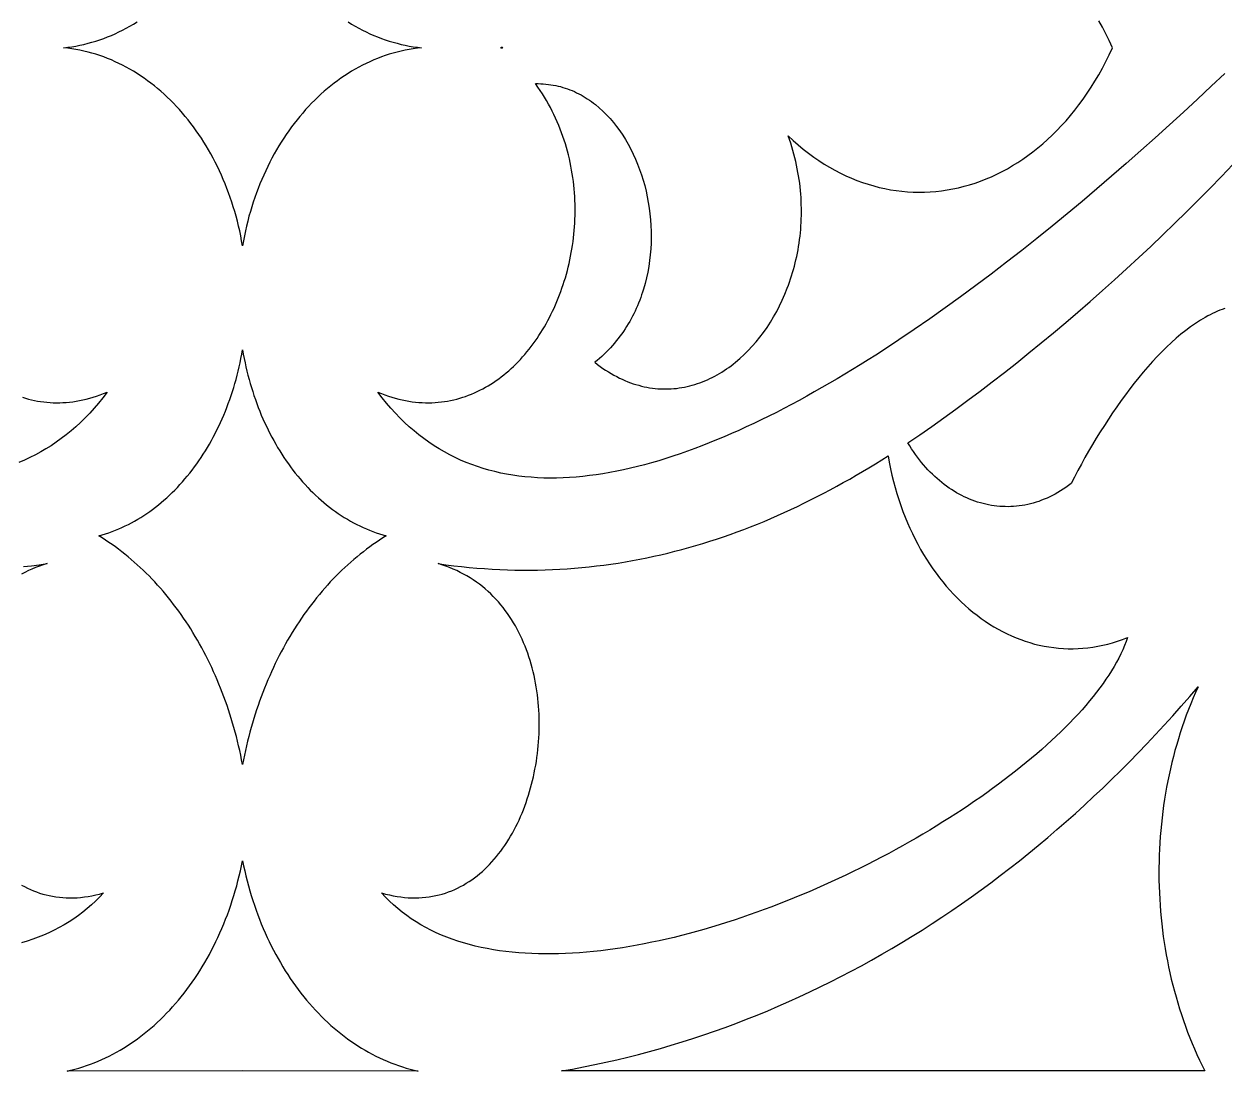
# Model space of a CAD drawing. Extents: x -4950 to -2150, y -1354 to 1346.
# Drawn here: x -3060.5 to -2885.2, y 871.6 to 1024.6 of the extents above; entities that cross this region are included whole.
import ezdxf

# ---------------------------------------------------------------- set-up
doc = ezdxf.new("R2010")
doc.units = 0
doc.layers.add('LAYER_1', color=18, linetype='CONTINUOUS')

msp = doc.modelspace()

# ---------------------------------------------------------------- linework, layer by layer
at = {"layer": 'LAYER_1'}
for points in [[(-3013.17, 1024.9), (-3012.65, 1024.58), (-3012.13, 1024.27), (-3011.6, 1023.97), (-3011.06, 1023.69), (-3010.52, 1023.42), (-3009.97, 1023.16), (-3009.41, 1022.92), (-3008.86, 1022.69), (-3008.29, 1022.48), (-3007.73, 1022.27), (-3007.15, 1022.09), (-3006.58, 1021.91), (-3006, 1021.76), (-3005.41, 1021.61), (-3004.82, 1021.49), (-3004.23, 1021.37), (-3003.63, 1021.27), (-3003.03, 1021.19), (-3002.43, 1021.12), (-3003.03, 1021.06), (-3003.63, 1020.97), (-3004.23, 1020.87), (-3004.82, 1020.76), (-3005.41, 1020.63), (-3006, 1020.49), (-3006.58, 1020.33), (-3007.15, 1020.16), (-3007.73, 1019.97), (-3008.29, 1019.77), (-3008.86, 1019.56), (-3009.41, 1019.33), (-3009.97, 1019.08), (-3010.52, 1018.83), (-3011.06, 1018.56), (-3011.6, 1018.27), (-3012.13, 1017.98), (-3012.65, 1017.67), (-3013.17, 1017.35), (-3013.69, 1017.01), (-3014.2, 1016.66), (-3014.7, 1016.3), (-3015.2, 1015.93), (-3015.69, 1015.55), (-3016.17, 1015.15), (-3016.65, 1014.75), (-3017.12, 1014.33), (-3017.58, 1013.9), (-3018.04, 1013.46), (-3018.49, 1013), (-3018.93, 1012.54), (-3019.36, 1012.07), (-3019.79, 1011.58), (-3020.21, 1011.09), (-3020.62, 1010.58), (-3021.03, 1010.06), (-3021.42, 1009.54), (-3021.81, 1009), (-3022.19, 1008.46), (-3022.56, 1007.9), (-3022.92, 1007.34), (-3023.27, 1006.77), (-3023.62, 1006.19), (-3023.95, 1005.6), (-3024.28, 1005), (-3024.6, 1004.39), (-3024.91, 1003.77), (-3025.2, 1003.15), (-3025.49, 1002.52), (-3025.77, 1001.88), (-3026.04, 1001.23), (-3026.3, 1000.57), (-3026.55, 999.91), (-3026.79, 999.24), (-3027.02, 998.56), (-3027.23, 997.88), (-3027.44, 997.19), (-3027.64, 996.49), (-3027.82, 995.79), (-3028, 995.07), (-3028.16, 994.36), (-3028.31, 993.64), (-3028.45, 992.91), (-3028.58, 992.17), (-3028.71, 992.91), (-3028.85, 993.64), (-3029, 994.36), (-3029.16, 995.07), (-3029.34, 995.79), (-3029.52, 996.49), (-3029.72, 997.19), (-3029.93, 997.88), (-3030.15, 998.56), (-3030.37, 999.24), (-3030.61, 999.91), (-3030.86, 1000.57), (-3031.12, 1001.23), (-3031.39, 1001.88), (-3031.67, 1002.52), (-3031.96, 1003.15), (-3032.26, 1003.77), (-3032.56, 1004.39), (-3032.88, 1005), (-3033.21, 1005.6), (-3033.54, 1006.19), (-3033.89, 1006.77), (-3034.24, 1007.34), (-3034.6, 1007.9), (-3034.97, 1008.46), (-3035.35, 1009), (-3035.74, 1009.54), (-3036.14, 1010.06), (-3036.54, 1010.58), (-3036.95, 1011.09), (-3037.37, 1011.58), (-3037.8, 1012.07), (-3038.23, 1012.54), (-3038.67, 1013), (-3039.12, 1013.46), (-3039.58, 1013.9), (-3040.04, 1014.33), (-3040.51, 1014.75), (-3040.99, 1015.15), (-3041.47, 1015.55), (-3041.96, 1015.93), (-3042.46, 1016.3), (-3042.96, 1016.66), (-3043.47, 1017.01), (-3043.99, 1017.35), (-3044.51, 1017.67), (-3045.03, 1017.98), (-3045.57, 1018.27), (-3046.1, 1018.56), (-3046.65, 1018.83), (-3047.19, 1019.08), (-3047.75, 1019.33), (-3048.31, 1019.56), (-3048.87, 1019.77), (-3049.44, 1019.97), (-3050.01, 1020.16), (-3050.58, 1020.33), (-3051.16, 1020.49), (-3051.75, 1020.63), (-3052.34, 1020.76), (-3052.93, 1020.87), (-3053.53, 1020.97), (-3054.13, 1021.06), (-3054.73, 1021.12), (-3054.13, 1021.19), (-3053.53, 1021.27), (-3052.93, 1021.37), (-3052.34, 1021.49), (-3051.75, 1021.61), (-3051.16, 1021.76), (-3050.58, 1021.91), (-3050.01, 1022.09), (-3049.44, 1022.27), (-3048.87, 1022.48), (-3048.31, 1022.69), (-3047.75, 1022.92), (-3047.19, 1023.16), (-3046.65, 1023.42), (-3046.1, 1023.69), (-3045.57, 1023.97), (-3045.03, 1024.27), (-3044.51, 1024.58), (-3043.99, 1024.9)], [(-2885.06, 1017.37), (-2887.05, 1015.49), (-2889.06, 1013.61), (-2891.1, 1011.72), (-2893.15, 1009.84), (-2895.23, 1007.96), (-2897.34, 1006.08), (-2899.45, 1004.21), (-2901.59, 1002.35), (-2903.75, 1000.51), (-2905.91, 998.67), (-2908.1, 996.86), (-2910.29, 995.05), (-2912.5, 993.27), (-2914.72, 991.51), (-2916.94, 989.78), (-2919.18, 988.06), (-2921.42, 986.38), (-2923.67, 984.72), (-2925.92, 983.1), (-2928.17, 981.51), (-2930.42, 979.95), (-2932.68, 978.43), (-2934.93, 976.95), (-2936.06, 976.23), (-2937.18, 975.51), (-2938.31, 974.81), (-2939.43, 974.12), (-2940.55, 973.44), (-2941.67, 972.77), (-2942.79, 972.11), (-2943.91, 971.46), (-2945.03, 970.83), (-2946.14, 970.21), (-2947.25, 969.6), (-2948.36, 969.01), (-2949.47, 968.42), (-2950.58, 967.85), (-2951.68, 967.3), (-2952.78, 966.76), (-2953.87, 966.23), (-2954.97, 965.72), (-2956.05, 965.22), (-2957.14, 964.74), (-2958.22, 964.27), (-2959.3, 963.82), (-2960.38, 963.38), (-2961.45, 962.96), (-2962.51, 962.56), (-2963.57, 962.17), (-2964.63, 961.8), (-2965.68, 961.44), (-2966.73, 961.11), (-2967.77, 960.79), (-2968.81, 960.49), (-2969.84, 960.2), (-2970.87, 959.94), (-2971.89, 959.69), (-2972.9, 959.46), (-2973.91, 959.25), (-2974.91, 959.06), (-2975.91, 958.89), (-2976.9, 958.74), (-2977.88, 958.61), (-2978.86, 958.49), (-2979.83, 958.4), (-2980.79, 958.33), (-2981.75, 958.28), (-2982.69, 958.26), (-2983.63, 958.25), (-2984.57, 958.26), (-2985.49, 958.3), (-2986.41, 958.36), (-2987.31, 958.44), (-2988.21, 958.54), (-2989.1, 958.67), (-2989.99, 958.82), (-2990.86, 958.99), (-2991.73, 959.19), (-2992.58, 959.41), (-2993.43, 959.65), (-2994.27, 959.92), (-2995.09, 960.22), (-2995.91, 960.53), (-2996.72, 960.88), (-2997.52, 961.25), (-2998.3, 961.64), (-2999.08, 962.06), (-2999.85, 962.51), (-3000.6, 962.98), (-3001.35, 963.48), (-3002.08, 964.01), (-3002.81, 964.56), (-3003.52, 965.14), (-3004.22, 965.75), (-3004.91, 966.38), (-3005.58, 967.05), (-3006.25, 967.74), (-3006.9, 968.46), (-3007.54, 969.21), (-3008.17, 969.99), (-3008.79, 970.8), (-3008.27, 970.59), (-3007.77, 970.4), (-3007.26, 970.22), (-3006.76, 970.06), (-3006.26, 969.92), (-3005.76, 969.79), (-3005.26, 969.67), (-3004.77, 969.57), (-3004.28, 969.48), (-3003.79, 969.41), (-3003.3, 969.35), (-3002.82, 969.31), (-3002.34, 969.28), (-3001.86, 969.26), (-3001.39, 969.25), (-3000.92, 969.26), (-3000.45, 969.29), (-2999.99, 969.32), (-2999.53, 969.37), (-2999.07, 969.43), (-2998.62, 969.5), (-2998.17, 969.59), (-2997.72, 969.68), (-2997.28, 969.79), (-2996.84, 969.91), (-2996.41, 970.05), (-2995.98, 970.19), (-2995.55, 970.35), (-2995.13, 970.51), (-2994.71, 970.69), (-2994.3, 970.88), (-2993.89, 971.08), (-2993.48, 971.29), (-2993.08, 971.51), (-2992.69, 971.74), (-2992.29, 971.98), (-2991.91, 972.23), (-2991.53, 972.49), (-2991.15, 972.76), (-2990.78, 973.04), (-2990.41, 973.33), (-2990.05, 973.63), (-2989.69, 973.93), (-2989.34, 974.25), (-2988.99, 974.57), (-2988.65, 974.9), (-2988.32, 975.25), (-2987.98, 975.59), (-2987.66, 975.95), (-2987.34, 976.32), (-2987.03, 976.69), (-2986.72, 977.07), (-2986.42, 977.46), (-2986.12, 977.85), (-2985.83, 978.25), (-2985.55, 978.66), (-2985.27, 979.08), (-2985, 979.5), (-2984.74, 979.93), (-2984.48, 980.36), (-2984.22, 980.8), (-2983.98, 981.25), (-2983.74, 981.7), (-2983.51, 982.16), (-2983.28, 982.62), (-2983.06, 983.09), (-2982.85, 983.56), (-2982.65, 984.04), (-2982.45, 984.53), (-2982.26, 985.01), (-2982.07, 985.51), (-2981.9, 986), (-2981.73, 986.51), (-2981.56, 987.01), (-2981.41, 987.52), (-2981.26, 988.03), (-2981.12, 988.55), (-2980.99, 989.07), (-2980.87, 989.59), (-2980.75, 990.12), (-2980.64, 990.65), (-2980.54, 991.18), (-2980.45, 991.71), (-2980.36, 992.25), (-2980.29, 992.79), (-2980.22, 993.33), (-2980.16, 993.87), (-2980.11, 994.42), (-2980.07, 994.97), (-2980.03, 995.51), (-2980.01, 996.06), (-2979.99, 996.61), (-2979.98, 997.16), (-2979.98, 997.72), (-2979.99, 998.27), (-2980.01, 998.82), (-2980.04, 999.38), (-2980.07, 999.93), (-2980.12, 1000.49), (-2980.17, 1001.04), (-2980.24, 1001.59), (-2980.31, 1002.15), (-2980.4, 1002.7), (-2980.49, 1003.25), (-2980.59, 1003.8), (-2980.7, 1004.35), (-2980.82, 1004.9), (-2980.96, 1005.45), (-2981.1, 1006), (-2981.25, 1006.54), (-2981.41, 1007.08), (-2981.58, 1007.63), (-2981.76, 1008.16), (-2981.95, 1008.7), (-2982.16, 1009.23), (-2982.37, 1009.76), (-2982.59, 1010.29), (-2982.83, 1010.82), (-2983.07, 1011.34), (-2983.33, 1011.86), (-2983.59, 1012.37), (-2983.87, 1012.88), (-2984.16, 1013.39), (-2984.46, 1013.9), (-2984.76, 1014.4), (-2985.09, 1014.89), (-2985.42, 1015.38), (-2985.76, 1015.87), (-2985.38, 1015.87), (-2985, 1015.86), (-2984.63, 1015.84), (-2984.26, 1015.81), (-2983.89, 1015.77), (-2983.53, 1015.72), (-2983.17, 1015.66), (-2982.81, 1015.59), (-2982.45, 1015.52), (-2982.1, 1015.43), (-2981.76, 1015.33), (-2981.42, 1015.22), (-2981.08, 1015.1), (-2980.74, 1014.98), (-2980.41, 1014.85), (-2980.08, 1014.7), (-2979.76, 1014.55), (-2979.44, 1014.39), (-2979.12, 1014.22), (-2978.81, 1014.05), (-2978.5, 1013.86), (-2978.2, 1013.67), (-2977.9, 1013.47), (-2977.6, 1013.26), (-2977.31, 1013.04), (-2977.02, 1012.82), (-2976.46, 1012.35), (-2975.92, 1011.86), (-2975.39, 1011.33), (-2974.88, 1010.79), (-2974.39, 1010.21), (-2973.92, 1009.61), (-2973.46, 1008.99), (-2973.03, 1008.35), (-2972.61, 1007.69), (-2972.22, 1007.01), (-2971.85, 1006.31), (-2971.49, 1005.59), (-2971.16, 1004.85), (-2970.85, 1004.1), (-2970.56, 1003.34), (-2970.29, 1002.56), (-2970.04, 1001.77), (-2969.82, 1000.97), (-2969.62, 1000.16), (-2969.44, 999.34), (-2969.29, 998.51), (-2969.15, 997.68), (-2969.05, 996.83), (-2968.97, 995.99), (-2968.91, 995.14), (-2968.87, 994.29), (-2968.87, 993.43), (-2968.89, 992.58), (-2968.93, 991.72), (-2969, 990.87), (-2969.1, 990.02), (-2969.22, 989.17), (-2969.37, 988.33), (-2969.55, 987.49), (-2969.76, 986.66), (-2969.99, 985.84), (-2970.12, 985.43), (-2970.26, 985.03), (-2970.4, 984.62), (-2970.55, 984.22), (-2970.71, 983.82), (-2970.87, 983.43), (-2971.04, 983.04), (-2971.22, 982.65), (-2971.41, 982.26), (-2971.6, 981.88), (-2971.8, 981.5), (-2972.01, 981.13), (-2972.23, 980.76), (-2972.46, 980.39), (-2972.69, 980.03), (-2972.93, 979.67), (-2973.18, 979.31), (-2973.43, 978.96), (-2973.69, 978.62), (-2973.97, 978.28), (-2974.24, 977.94), (-2974.53, 977.61), (-2974.83, 977.28), (-2975.13, 976.96), (-2975.44, 976.65), (-2975.76, 976.34), (-2976.09, 976.03), (-2976.42, 975.74), (-2976.77, 975.44), (-2977.12, 975.16), (-2976.72, 974.85), (-2976.32, 974.56), (-2975.92, 974.27), (-2975.52, 974.01), (-2975.12, 973.75), (-2974.72, 973.51), (-2974.32, 973.28), (-2973.91, 973.07), (-2973.51, 972.87), (-2973.11, 972.68), (-2972.7, 972.5), (-2972.3, 972.33), (-2971.9, 972.18), (-2971.5, 972.04), (-2971.09, 971.91), (-2970.69, 971.8), (-2970.29, 971.69), (-2969.89, 971.6), (-2969.49, 971.52), (-2969.09, 971.45), (-2968.69, 971.39), (-2968.29, 971.34), (-2967.89, 971.31), (-2967.5, 971.28), (-2967.1, 971.27), (-2966.71, 971.27), (-2966.32, 971.28), (-2965.93, 971.29), (-2965.54, 971.32), (-2965.15, 971.36), (-2964.76, 971.41), (-2964.38, 971.47), (-2964, 971.54), (-2963.62, 971.63), (-2963.24, 971.72), (-2962.86, 971.82), (-2962.49, 971.93), (-2962.12, 972.05), (-2961.75, 972.17), (-2961.38, 972.31), (-2961.02, 972.46), (-2960.65, 972.62), (-2960.3, 972.78), (-2959.94, 972.96), (-2959.59, 973.14), (-2959.24, 973.33), (-2958.89, 973.53), (-2958.54, 973.74), (-2958.2, 973.96), (-2957.87, 974.19), (-2957.53, 974.42), (-2957.2, 974.66), (-2956.87, 974.91), (-2956.55, 975.17), (-2955.91, 975.71), (-2955.29, 976.28), (-2954.69, 976.87), (-2954.1, 977.5), (-2953.53, 978.15), (-2952.98, 978.83), (-2952.45, 979.54), (-2951.94, 980.27), (-2951.45, 981.02), (-2950.98, 981.8), (-2950.53, 982.59), (-2950.11, 983.41), (-2949.71, 984.25), (-2949.33, 985.11), (-2948.98, 985.99), (-2948.81, 986.44), (-2948.65, 986.89), (-2948.49, 987.34), (-2948.35, 987.8), (-2948.21, 988.26), (-2948.07, 988.73), (-2947.94, 989.2), (-2947.82, 989.67), (-2947.71, 990.15), (-2947.6, 990.63), (-2947.51, 991.11), (-2947.41, 991.6), (-2947.33, 992.09), (-2947.25, 992.58), (-2947.18, 993.08), (-2947.12, 993.58), (-2947.07, 994.08), (-2947.02, 994.58), (-2946.98, 995.09), (-2946.95, 995.6), (-2946.93, 996.11), (-2946.92, 996.62), (-2946.91, 997.14), (-2946.91, 997.66), (-2946.93, 998.18), (-2946.94, 998.7), (-2946.97, 999.22), (-2947.01, 999.74), (-2947.06, 1000.27), (-2947.11, 1000.79), (-2947.17, 1001.32), (-2947.25, 1001.85), (-2947.33, 1002.38), (-2947.42, 1002.91), (-2947.52, 1003.44), (-2947.63, 1003.97), (-2947.75, 1004.5), (-2947.87, 1005.04), (-2948.01, 1005.57), (-2948.16, 1006.1), (-2948.32, 1006.63), (-2948.48, 1007.17), (-2948.66, 1007.7), (-2948.85, 1008.23), (-2948.12, 1007.56), (-2947.38, 1006.91), (-2946.64, 1006.29), (-2945.88, 1005.71), (-2945.12, 1005.15), (-2944.35, 1004.62), (-2943.58, 1004.12), (-2942.8, 1003.65), (-2942.01, 1003.21), (-2941.21, 1002.8), (-2940.41, 1002.42), (-2939.61, 1002.06), (-2938.8, 1001.74), (-2937.99, 1001.44), (-2937.17, 1001.17), (-2936.35, 1000.93), (-2935.53, 1000.72), (-2934.71, 1000.53), (-2933.88, 1000.38), (-2933.05, 1000.25), (-2932.22, 1000.15), (-2931.4, 1000.08), (-2930.57, 1000.03), (-2929.74, 1000.01), (-2928.91, 1000.03), (-2928.08, 1000.06), (-2927.25, 1000.13), (-2926.43, 1000.22), (-2925.6, 1000.34), (-2924.78, 1000.49), (-2923.97, 1000.67), (-2923.15, 1000.87), (-2922.34, 1001.1), (-2921.54, 1001.35), (-2920.74, 1001.64), (-2919.94, 1001.95), (-2919.15, 1002.28), (-2918.37, 1002.65), (-2917.59, 1003.03), (-2916.82, 1003.45), (-2916.06, 1003.89), (-2915.3, 1004.36), (-2914.55, 1004.85), (-2913.81, 1005.37), (-2913.08, 1005.92), (-2912.36, 1006.49), (-2911.65, 1007.09), (-2910.95, 1007.71), (-2910.26, 1008.36), (-2909.58, 1009.04), (-2908.91, 1009.74), (-2908.25, 1010.46), (-2907.61, 1011.22), (-2906.98, 1011.99), (-2906.36, 1012.79), (-2905.75, 1013.62), (-2905.16, 1014.47), (-2904.58, 1015.35), (-2904.02, 1016.25), (-2903.47, 1017.17), (-2902.94, 1018.12), (-2902.43, 1019.1), (-2901.93, 1020.1), (-2901.44, 1021.12), (-2901.93, 1022.15), (-2902.43, 1023.15), (-2902.94, 1024.12), (-2903.47, 1025.07)], [(-2885.05, 983.02), (-2885.41, 982.9), (-2885.77, 982.76), (-2886.12, 982.62), (-2886.48, 982.46), (-2886.84, 982.29), (-2887.19, 982.12), (-2887.55, 981.93), (-2887.91, 981.73), (-2888.62, 981.31), (-2889.33, 980.85), (-2890.04, 980.36), (-2890.75, 979.83), (-2891.45, 979.27), (-2892.15, 978.67), (-2892.85, 978.05), (-2893.55, 977.39), (-2894.24, 976.71), (-2894.93, 976.01), (-2895.61, 975.27), (-2896.29, 974.52), (-2896.96, 973.74), (-2897.62, 972.94), (-2898.28, 972.12), (-2898.93, 971.28), (-2899.57, 970.43), (-2900.2, 969.56), (-2900.83, 968.67), (-2901.45, 967.78), (-2902.05, 966.87), (-2902.65, 965.95), (-2903.24, 965.02), (-2903.82, 964.09), (-2904.38, 963.15), (-2904.94, 962.2), (-2905.48, 961.25), (-2906.01, 960.3), (-2906.53, 959.35), (-2907.03, 958.4), (-2907.52, 957.45), (-2907.9, 957.16), (-2908.28, 956.88), (-2908.67, 956.62), (-2909.05, 956.37), (-2909.44, 956.14), (-2909.84, 955.92), (-2910.23, 955.71), (-2910.63, 955.51), (-2911.02, 955.33), (-2911.42, 955.16), (-2911.83, 955), (-2912.23, 954.85), (-2912.63, 954.72), (-2913.04, 954.6), (-2913.45, 954.49), (-2913.85, 954.4), (-2914.26, 954.31), (-2914.67, 954.24), (-2915.08, 954.19), (-2915.49, 954.14), (-2915.9, 954.11), (-2916.31, 954.08), (-2916.72, 954.07), (-2917.13, 954.08), (-2917.54, 954.09), (-2917.94, 954.12), (-2918.35, 954.15), (-2918.76, 954.2), (-2919.16, 954.26), (-2919.56, 954.34), (-2919.97, 954.42), (-2920.37, 954.52), (-2920.76, 954.63), (-2921.16, 954.75), (-2921.55, 954.88), (-2921.95, 955.02), (-2922.33, 955.17), (-2922.72, 955.34), (-2923.11, 955.51), (-2923.49, 955.7), (-2923.86, 955.9), (-2924.24, 956.11), (-2924.61, 956.33), (-2924.98, 956.56), (-2925.34, 956.8), (-2925.7, 957.06), (-2926.06, 957.32), (-2926.41, 957.59), (-2926.76, 957.88), (-2927.1, 958.18), (-2927.44, 958.48), (-2927.77, 958.8), (-2928.1, 959.13), (-2928.42, 959.47), (-2928.74, 959.81), (-2929.06, 960.17), (-2929.36, 960.54), (-2929.66, 960.92), (-2929.96, 961.31), (-2930.25, 961.71), (-2930.53, 962.12), (-2930.81, 962.54), (-2931.08, 962.97), (-2931.34, 963.41), (-2929.61, 964.59), (-2927.87, 965.8), (-2926.11, 967.04), (-2924.35, 968.32), (-2922.58, 969.62), (-2920.81, 970.95), (-2919.03, 972.3), (-2917.24, 973.69), (-2915.46, 975.1), (-2913.67, 976.53), (-2911.87, 977.99), (-2910.08, 979.47), (-2908.29, 980.98), (-2906.5, 982.51), (-2904.72, 984.06), (-2902.94, 985.63), (-2901.16, 987.22), (-2899.39, 988.83), (-2897.62, 990.46), (-2895.87, 992.1), (-2894.12, 993.77), (-2892.38, 995.45), (-2890.65, 997.14), (-2888.94, 998.85), (-2887.23, 1000.57), (-2885.54, 1002.31), (-2883.87, 1004.06)], [(-3060.75, 970.05), (-3060.32, 969.91), (-3059.88, 969.79), (-3059.44, 969.68), (-3058.99, 969.59), (-3058.54, 969.5), (-3058.09, 969.43), (-3057.63, 969.37), (-3057.17, 969.32), (-3056.71, 969.29), (-3056.24, 969.26), (-3055.77, 969.25), (-3055.3, 969.26), (-3054.82, 969.28), (-3054.34, 969.31), (-3053.86, 969.35), (-3053.37, 969.41), (-3052.89, 969.48), (-3052.4, 969.57), (-3051.9, 969.67), (-3051.41, 969.79), (-3050.91, 969.92), (-3050.41, 970.06), (-3049.9, 970.22), (-3049.4, 970.4), (-3048.89, 970.59), (-3048.38, 970.8), (-3048.99, 969.99), (-3049.62, 969.21), (-3050.26, 968.46), (-3050.91, 967.74), (-3051.58, 967.05), (-3052.26, 966.38), (-3052.94, 965.75), (-3053.64, 965.14), (-3054.36, 964.56), (-3055.08, 964.01), (-3055.81, 963.48), (-3056.56, 962.98), (-3057.31, 962.51), (-3058.08, 962.06), (-3058.86, 961.64), (-3059.65, 961.25), (-3060.44, 960.88), (-3061.25, 960.53)], [(-3060.57, 945.32), (-3059.43, 945.45), (-3058.29, 945.6), (-3057.15, 945.76), (-3057.72, 945.58), (-3058.27, 945.39), (-3058.82, 945.18), (-3059.35, 944.96), (-3059.87, 944.73), (-3060.38, 944.48), (-3060.88, 944.22)], [(-3060.87, 898.8), (-3060.45, 898.57), (-3060.02, 898.35), (-3059.58, 898.15), (-3059.14, 897.96), (-3058.69, 897.79), (-3058.23, 897.63), (-3057.77, 897.49), (-3057.3, 897.36), (-3056.82, 897.25), (-3056.34, 897.15), (-3055.85, 897.07), (-3055.35, 897.01), (-3054.85, 896.96), (-3054.34, 896.93), (-3053.82, 896.92), (-3053.3, 896.93), (-3052.77, 896.95), (-3052.24, 896.99), (-3051.7, 897.06), (-3051.15, 897.14), (-3050.59, 897.23), (-3050.03, 897.35), (-3049.47, 897.49), (-3048.9, 897.65), (-3049.46, 897.04), (-3050.05, 896.45), (-3050.65, 895.89), (-3051.27, 895.35), (-3051.91, 894.84), (-3052.57, 894.34), (-3053.25, 893.87), (-3053.94, 893.42), (-3054.65, 893), (-3055.37, 892.59), (-3056.12, 892.21), (-3056.87, 891.84), (-3057.65, 891.5), (-3058.43, 891.18), (-3059.24, 890.88), (-3060.05, 890.61), (-3060.88, 890.35)]]:
    msp.add_lwpolyline(points, dxfattribs=at)
for points in [[(-2990.86, 1021.12), (-2990.78, 1021.18), (-2990.7, 1021.21), (-2990.67, 1021.21), (-2990.63, 1021.2), (-2990.59, 1021.17), (-2990.55, 1021.12), (-2990.59, 1021.08), (-2990.63, 1021.05), (-2990.67, 1021.03), (-2990.7, 1021.04), (-2990.78, 1021.07)], [(-3028.58, 976.99), (-3028.47, 976.36), (-3028.35, 975.73), (-3028.22, 975.11), (-3028.09, 974.49), (-3027.95, 973.88), (-3027.79, 973.27), (-3027.63, 972.66), (-3027.46, 972.06), (-3027.29, 971.47), (-3027.1, 970.88), (-3026.91, 970.29), (-3026.71, 969.71), (-3026.51, 969.14), (-3026.29, 968.57), (-3026.07, 968.01), (-3025.84, 967.45), (-3025.6, 966.9), (-3025.36, 966.35), (-3025.1, 965.82), (-3024.85, 965.28), (-3024.58, 964.76), (-3024.31, 964.24), (-3024.03, 963.72), (-3023.74, 963.22), (-3023.45, 962.72), (-3023.15, 962.22), (-3022.84, 961.74), (-3022.53, 961.26), (-3022.21, 960.79), (-3021.88, 960.32), (-3021.55, 959.87), (-3021.21, 959.42), (-3020.87, 958.98), (-3020.52, 958.54), (-3020.16, 958.12), (-3019.8, 957.7), (-3019.43, 957.29), (-3019.06, 956.89), (-3018.68, 956.5), (-3018.29, 956.12), (-3017.9, 955.74), (-3017.5, 955.38), (-3017.1, 955.02), (-3016.7, 954.67), (-3016.29, 954.33), (-3015.87, 954), (-3015.45, 953.68), (-3015.02, 953.37), (-3014.59, 953.07), (-3014.15, 952.78), (-3013.71, 952.5), (-3013.26, 952.23), (-3012.81, 951.97), (-3012.36, 951.72), (-3011.9, 951.48), (-3011.43, 951.25), (-3010.97, 951.03), (-3010.49, 950.82), (-3010.02, 950.62), (-3009.54, 950.44), (-3009.05, 950.26), (-3008.57, 950.1), (-3008.07, 949.94), (-3007.58, 949.8), (-3008.07, 949.5), (-3008.56, 949.18), (-3009.04, 948.86), (-3009.52, 948.53), (-3010, 948.19), (-3010.47, 947.85), (-3010.93, 947.49), (-3011.4, 947.13), (-3011.85, 946.76), (-3012.31, 946.38), (-3012.75, 945.99), (-3013.2, 945.6), (-3013.64, 945.2), (-3014.07, 944.79), (-3014.5, 944.37), (-3014.92, 943.95), (-3015.34, 943.51), (-3015.76, 943.07), (-3016.17, 942.63), (-3016.57, 942.17), (-3016.97, 941.71), (-3017.36, 941.25), (-3017.75, 940.77), (-3018.13, 940.29), (-3018.51, 939.8), (-3018.88, 939.31), (-3019.25, 938.81), (-3019.61, 938.3), (-3019.97, 937.79), (-3020.32, 937.27), (-3020.66, 936.74), (-3021, 936.21), (-3021.34, 935.67), (-3021.66, 935.12), (-3021.99, 934.57), (-3022.3, 934.02), (-3022.61, 933.46), (-3022.92, 932.89), (-3023.22, 932.32), (-3023.51, 931.74), (-3023.79, 931.15), (-3024.07, 930.56), (-3024.35, 929.97), (-3024.61, 929.37), (-3024.88, 928.77), (-3025.13, 928.16), (-3025.38, 927.54), (-3025.62, 926.92), (-3025.86, 926.3), (-3026.09, 925.67), (-3026.31, 925.04), (-3026.52, 924.4), (-3026.73, 923.76), (-3026.94, 923.11), (-3027.13, 922.46), (-3027.32, 921.8), (-3027.5, 921.14), (-3027.68, 920.48), (-3027.85, 919.81), (-3028.01, 919.14), (-3028.16, 918.47), (-3028.31, 917.79), (-3028.45, 917.11), (-3028.58, 916.42), (-3028.71, 917.11), (-3028.85, 917.79), (-3029, 918.47), (-3029.15, 919.14), (-3029.32, 919.81), (-3029.48, 920.48), (-3029.66, 921.14), (-3029.84, 921.8), (-3030.03, 922.46), (-3030.23, 923.11), (-3030.43, 923.76), (-3030.64, 924.4), (-3030.85, 925.04), (-3031.08, 925.67), (-3031.31, 926.3), (-3031.54, 926.92), (-3031.78, 927.54), (-3032.03, 928.16), (-3032.29, 928.77), (-3032.55, 929.37), (-3032.82, 929.97), (-3033.09, 930.56), (-3033.37, 931.15), (-3033.65, 931.74), (-3033.95, 932.32), (-3034.25, 932.89), (-3034.55, 933.46), (-3034.86, 934.02), (-3035.18, 934.57), (-3035.5, 935.12), (-3035.83, 935.67), (-3036.16, 936.21), (-3036.5, 936.74), (-3036.84, 937.27), (-3037.19, 937.79), (-3037.55, 938.3), (-3037.91, 938.81), (-3038.28, 939.31), (-3038.65, 939.8), (-3039.03, 940.29), (-3039.41, 940.77), (-3039.8, 941.25), (-3040.19, 941.71), (-3040.59, 942.17), (-3041, 942.63), (-3041.41, 943.07), (-3041.82, 943.51), (-3042.24, 943.95), (-3042.66, 944.37), (-3043.09, 944.79), (-3043.53, 945.2), (-3043.96, 945.6), (-3044.41, 945.99), (-3044.86, 946.38), (-3045.31, 946.76), (-3045.77, 947.13), (-3046.23, 947.49), (-3046.69, 947.85), (-3047.16, 948.19), (-3047.64, 948.53), (-3048.12, 948.86), (-3048.6, 949.18), (-3049.09, 949.5), (-3049.58, 949.8), (-3049.09, 949.94), (-3048.6, 950.1), (-3048.11, 950.26), (-3047.62, 950.44), (-3047.14, 950.62), (-3046.67, 950.82), (-3046.2, 951.03), (-3045.73, 951.25), (-3045.26, 951.48), (-3044.8, 951.72), (-3044.35, 951.97), (-3043.9, 952.23), (-3043.45, 952.5), (-3043.01, 952.78), (-3042.57, 953.07), (-3042.14, 953.37), (-3041.72, 953.68), (-3041.29, 954), (-3040.88, 954.33), (-3040.47, 954.67), (-3040.06, 955.02), (-3039.66, 955.38), (-3039.26, 955.74), (-3038.87, 956.12), (-3038.49, 956.5), (-3038.11, 956.89), (-3037.73, 957.29), (-3037.36, 957.7), (-3037, 958.12), (-3036.65, 958.54), (-3036.29, 958.98), (-3035.95, 959.42), (-3035.61, 959.87), (-3035.28, 960.32), (-3034.95, 960.79), (-3034.63, 961.26), (-3034.32, 961.74), (-3034.01, 962.22), (-3033.71, 962.72), (-3033.42, 963.22), (-3033.13, 963.72), (-3032.86, 964.24), (-3032.58, 964.76), (-3032.32, 965.28), (-3032.06, 965.82), (-3031.81, 966.35), (-3031.56, 966.9), (-3031.32, 967.45), (-3031.09, 968.01), (-3030.87, 968.57), (-3030.66, 969.14), (-3030.45, 969.71), (-3030.25, 970.29), (-3030.06, 970.88), (-3029.87, 971.47), (-3029.7, 972.06), (-3029.53, 972.66), (-3029.37, 973.27), (-3029.22, 973.88), (-3029.07, 974.49), (-3028.94, 975.11), (-3028.81, 975.73), (-3028.69, 976.36)], [(-2934.24, 961.51), (-2934.07, 960.56), (-2933.88, 959.62), (-2933.68, 958.69), (-2933.45, 957.77), (-2933.21, 956.87), (-2932.96, 955.98), (-2932.68, 955.1), (-2932.39, 954.24), (-2932.08, 953.38), (-2931.76, 952.55), (-2931.42, 951.73), (-2931.07, 950.92), (-2930.7, 950.13), (-2930.31, 949.35), (-2929.91, 948.59), (-2929.5, 947.84), (-2929.08, 947.11), (-2928.64, 946.39), (-2928.18, 945.7), (-2927.72, 945.01), (-2927.24, 944.35), (-2926.75, 943.7), (-2926.25, 943.07), (-2925.74, 942.45), (-2925.21, 941.86), (-2924.68, 941.28), (-2924.13, 940.72), (-2923.57, 940.18), (-2923.01, 939.65), (-2922.43, 939.15), (-2921.85, 938.66), (-2921.25, 938.2), (-2920.65, 937.75), (-2920.04, 937.33), (-2919.42, 936.92), (-2918.79, 936.53), (-2918.15, 936.17), (-2917.51, 935.82), (-2916.86, 935.5), (-2916.2, 935.2), (-2915.54, 934.92), (-2914.87, 934.66), (-2914.2, 934.42), (-2913.52, 934.21), (-2912.84, 934.01), (-2912.15, 933.85), (-2911.45, 933.7), (-2910.75, 933.58), (-2910.05, 933.48), (-2909.35, 933.4), (-2908.64, 933.35), (-2907.93, 933.32), (-2907.21, 933.32), (-2906.49, 933.34), (-2905.78, 933.39), (-2905.06, 933.46), (-2904.33, 933.55), (-2903.61, 933.68), (-2902.89, 933.83), (-2902.16, 934), (-2901.44, 934.2), (-2900.72, 934.43), (-2899.99, 934.68), (-2899.27, 934.97), (-2899.48, 934.37), (-2899.71, 933.78), (-2899.96, 933.17), (-2900.24, 932.57), (-2900.55, 931.96), (-2900.87, 931.34), (-2901.22, 930.73), (-2901.59, 930.11), (-2901.99, 929.48), (-2902.41, 928.86), (-2902.84, 928.23), (-2903.3, 927.59), (-2903.78, 926.96), (-2904.29, 926.32), (-2904.81, 925.69), (-2905.35, 925.05), (-2905.91, 924.41), (-2906.49, 923.76), (-2907.09, 923.12), (-2907.71, 922.48), (-2908.35, 921.83), (-2909, 921.19), (-2909.67, 920.54), (-2910.36, 919.9), (-2911.07, 919.26), (-2911.79, 918.61), (-2912.53, 917.97), (-2913.28, 917.33), (-2914.05, 916.69), (-2914.83, 916.05), (-2915.63, 915.42), (-2916.45, 914.78), (-2917.27, 914.15), (-2918.11, 913.52), (-2918.97, 912.9), (-2919.84, 912.27), (-2920.72, 911.65), (-2921.61, 911.04), (-2922.51, 910.42), (-2923.43, 909.81), (-2924.36, 909.21), (-2925.29, 908.61), (-2926.24, 908.01), (-2927.2, 907.42), (-2928.17, 906.83), (-2929.15, 906.25), (-2930.13, 905.67), (-2931.13, 905.1), (-2932.13, 904.54), (-2933.14, 903.98), (-2934.16, 903.43), (-2935.19, 902.88), (-2936.23, 902.34), (-2937.27, 901.81), (-2938.31, 901.28), (-2939.37, 900.77), (-2940.43, 900.26), (-2941.49, 899.75), (-2942.56, 899.26), (-2943.63, 898.77), (-2944.71, 898.3), (-2945.79, 897.83), (-2946.88, 897.37), (-2947.97, 896.92), (-2949.06, 896.48), (-2950.15, 896.05), (-2951.25, 895.63), (-2952.34, 895.22), (-2953.44, 894.82), (-2954.54, 894.43), (-2955.64, 894.05), (-2956.75, 893.68), (-2957.85, 893.32), (-2958.95, 892.98), (-2960.05, 892.65), (-2961.15, 892.32), (-2962.25, 892.02), (-2963.34, 891.72), (-2964.44, 891.43), (-2965.53, 891.16), (-2966.62, 890.9), (-2967.7, 890.66), (-2968.79, 890.43), (-2969.87, 890.21), (-2970.94, 890.01), (-2972.01, 889.82), (-2973.08, 889.64), (-2974.14, 889.48), (-2975.19, 889.34), (-2976.24, 889.2), (-2977.28, 889.09), (-2978.32, 888.99), (-2979.35, 888.91), (-2980.37, 888.84), (-2981.38, 888.79), (-2982.39, 888.75), (-2983.38, 888.73), (-2984.37, 888.73), (-2985.35, 888.75), (-2986.32, 888.78), (-2987.28, 888.83), (-2988.23, 888.9), (-2989.17, 888.98), (-2990.1, 889.09), (-2991.02, 889.21), (-2991.93, 889.35), (-2992.82, 889.51), (-2993.71, 889.69), (-2994.58, 889.89), (-2995.43, 890.11), (-2996.28, 890.35), (-2997.11, 890.61), (-2997.93, 890.88), (-2998.73, 891.18), (-2999.52, 891.5), (-3000.29, 891.84), (-3001.05, 892.21), (-3001.79, 892.59), (-3002.51, 893), (-3003.22, 893.42), (-3003.92, 893.87), (-3004.59, 894.34), (-3005.25, 894.84), (-3005.89, 895.35), (-3006.51, 895.89), (-3007.11, 896.45), (-3007.7, 897.04), (-3008.27, 897.65), (-3007.69, 897.49), (-3007.13, 897.35), (-3006.57, 897.23), (-3006.01, 897.14), (-3005.47, 897.06), (-3004.93, 896.99), (-3004.39, 896.95), (-3003.86, 896.93), (-3003.34, 896.92), (-3002.82, 896.93), (-3002.31, 896.96), (-3001.81, 897.01), (-3001.31, 897.07), (-3000.82, 897.15), (-3000.34, 897.25), (-2999.86, 897.36), (-2999.39, 897.49), (-2998.93, 897.63), (-2998.47, 897.79), (-2998.02, 897.96), (-2997.58, 898.15), (-2997.15, 898.35), (-2996.72, 898.57), (-2996.29, 898.8), (-2995.88, 899.05), (-2995.47, 899.31), (-2995.07, 899.58), (-2994.68, 899.86), (-2994.29, 900.16), (-2993.91, 900.47), (-2993.54, 900.79), (-2993.18, 901.12), (-2992.82, 901.47), (-2992.48, 901.82), (-2992.13, 902.19), (-2991.8, 902.56), (-2991.47, 902.95), (-2991.16, 903.35), (-2990.85, 903.76), (-2990.54, 904.17), (-2990.25, 904.6), (-2989.96, 905.03), (-2989.68, 905.48), (-2989.41, 905.93), (-2989.15, 906.39), (-2988.89, 906.86), (-2988.65, 907.33), (-2988.41, 907.81), (-2988.18, 908.3), (-2987.96, 908.8), (-2987.74, 909.3), (-2987.54, 909.81), (-2987.34, 910.33), (-2987.15, 910.85), (-2986.97, 911.38), (-2986.8, 911.91), (-2986.64, 912.44), (-2986.48, 912.98), (-2986.34, 913.53), (-2986.2, 914.08), (-2986.07, 914.63), (-2985.96, 915.19), (-2985.85, 915.75), (-2985.74, 916.31), (-2985.65, 916.87), (-2985.57, 917.44), (-2985.5, 918.01), (-2985.43, 918.58), (-2985.37, 919.15), (-2985.33, 919.73), (-2985.29, 920.3), (-2985.26, 920.88), (-2985.24, 921.46), (-2985.23, 922.03), (-2985.23, 922.61), (-2985.24, 923.18), (-2985.26, 923.76), (-2985.29, 924.33), (-2985.33, 924.91), (-2985.38, 925.48), (-2985.44, 926.05), (-2985.5, 926.61), (-2985.58, 927.18), (-2985.67, 927.74), (-2985.77, 928.3), (-2985.87, 928.86), (-2985.99, 929.41), (-2986.12, 929.96), (-2986.26, 930.51), (-2986.4, 931.05), (-2986.56, 931.59), (-2986.73, 932.12), (-2986.91, 932.65), (-2987.1, 933.17), (-2987.3, 933.68), (-2987.51, 934.19), (-2987.73, 934.7), (-2987.96, 935.2), (-2988.2, 935.69), (-2988.45, 936.17), (-2988.71, 936.65), (-2988.99, 937.12), (-2989.27, 937.58), (-2989.57, 938.03), (-2989.87, 938.47), (-2990.19, 938.91), (-2990.52, 939.34), (-2990.85, 939.75), (-2991.2, 940.16), (-2991.57, 940.56), (-2991.94, 940.95), (-2992.32, 941.33), (-2992.71, 941.7), (-2993.12, 942.05), (-2993.54, 942.4), (-2993.97, 942.73), (-2994.41, 943.06), (-2994.86, 943.37), (-2995.32, 943.67), (-2995.79, 943.95), (-2996.28, 944.22), (-2996.78, 944.48), (-2997.29, 944.73), (-2997.81, 944.96), (-2998.34, 945.18), (-2998.89, 945.39), (-2999.44, 945.58), (-3000.01, 945.76), (-2998.87, 945.6), (-2997.73, 945.45), (-2996.6, 945.32), (-2995.46, 945.21), (-2994.34, 945.11), (-2993.22, 945.02), (-2992.1, 944.95), (-2990.98, 944.89), (-2989.87, 944.85), (-2988.77, 944.82), (-2987.66, 944.81), (-2986.57, 944.81), (-2985.47, 944.82), (-2984.38, 944.85), (-2983.29, 944.89), (-2982.21, 944.94), (-2981.13, 945.01), (-2980.06, 945.09), (-2978.99, 945.18), (-2977.92, 945.29), (-2976.86, 945.41), (-2975.8, 945.54), (-2974.74, 945.68), (-2973.69, 945.84), (-2972.64, 946.01), (-2971.59, 946.19), (-2970.55, 946.39), (-2969.51, 946.6), (-2968.48, 946.82), (-2967.44, 947.05), (-2966.42, 947.3), (-2965.39, 947.55), (-2964.37, 947.82), (-2963.35, 948.1), (-2962.34, 948.39), (-2961.33, 948.7), (-2960.32, 949.01), (-2959.32, 949.34), (-2958.31, 949.67), (-2957.32, 950.02), (-2956.32, 950.38), (-2955.33, 950.75), (-2954.34, 951.14), (-2953.35, 951.53), (-2952.37, 951.93), (-2951.39, 952.35), (-2950.41, 952.77), (-2949.44, 953.21), (-2948.47, 953.65), (-2947.5, 954.11), (-2946.54, 954.57), (-2945.58, 955.05), (-2944.62, 955.54), (-2943.66, 956.03), (-2942.71, 956.54), (-2941.75, 957.05), (-2940.81, 957.58), (-2939.86, 958.11), (-2938.92, 958.66), (-2937.98, 959.21), (-2937.04, 959.77), (-2936.1, 960.34), (-2935.17, 960.92)], [(-2888.96, 927.77), (-2889.32, 926.95), (-2889.68, 926.13), (-2890.02, 925.29), (-2890.35, 924.45), (-2890.67, 923.61), (-2890.98, 922.76), (-2891.27, 921.9), (-2891.56, 921.05), (-2891.83, 920.18), (-2892.08, 919.31), (-2892.33, 918.44), (-2892.56, 917.56), (-2892.78, 916.68), (-2892.99, 915.79), (-2893.19, 914.91), (-2893.37, 914.01), (-2893.55, 913.12), (-2893.71, 912.22), (-2893.85, 911.32), (-2893.99, 910.42), (-2894.11, 909.52), (-2894.22, 908.61), (-2894.32, 907.7), (-2894.41, 906.79), (-2894.48, 905.88), (-2894.55, 904.97), (-2894.6, 904.06), (-2894.63, 903.14), (-2894.66, 902.23), (-2894.67, 901.31), (-2894.68, 900.4), (-2894.67, 899.49), (-2894.64, 898.57), (-2894.61, 897.66), (-2894.56, 896.75), (-2894.5, 895.84), (-2894.43, 894.93), (-2894.35, 894.02), (-2894.25, 893.11), (-2894.15, 892.21), (-2894.03, 891.3), (-2893.9, 890.4), (-2893.75, 889.51), (-2893.6, 888.61), (-2893.43, 887.72), (-2893.25, 886.83), (-2893.06, 885.95), (-2892.86, 885.07), (-2892.64, 884.19), (-2892.41, 883.31), (-2892.17, 882.45), (-2891.92, 881.58), (-2891.66, 880.72), (-2891.39, 879.87), (-2891.1, 879.02), (-2890.8, 878.17), (-2890.49, 877.33), (-2890.16, 876.5), (-2889.83, 875.67), (-2889.48, 874.85), (-2889.12, 874.04), (-2888.75, 873.23), (-2888.37, 872.43), (-2887.97, 871.64), (-2981.98, 871.64), (-2980.36, 871.92), (-2978.74, 872.23), (-2977.12, 872.56), (-2975.51, 872.9), (-2973.91, 873.27), (-2972.3, 873.66), (-2970.7, 874.06), (-2969.11, 874.49), (-2967.51, 874.93), (-2965.93, 875.4), (-2964.34, 875.88), (-2962.76, 876.38), (-2961.19, 876.9), (-2959.62, 877.45), (-2958.05, 878.01), (-2956.49, 878.59), (-2954.93, 879.19), (-2953.38, 879.8), (-2951.83, 880.44), (-2950.29, 881.1), (-2948.75, 881.77), (-2947.22, 882.47), (-2945.7, 883.18), (-2944.17, 883.91), (-2942.66, 884.66), (-2941.15, 885.43), (-2939.65, 886.21), (-2938.15, 887.02), (-2936.66, 887.84), (-2935.17, 888.68), (-2933.69, 889.54), (-2932.22, 890.42), (-2930.75, 891.32), (-2929.29, 892.23), (-2927.83, 893.16), (-2926.39, 894.11), (-2924.95, 895.08), (-2923.51, 896.07), (-2922.08, 897.07), (-2920.66, 898.09), (-2919.25, 899.13), (-2917.85, 900.19), (-2916.45, 901.26), (-2915.06, 902.35), (-2913.67, 903.46), (-2912.3, 904.59), (-2910.93, 905.73), (-2909.57, 906.89), (-2908.22, 908.07), (-2906.87, 909.27), (-2905.54, 910.48), (-2904.21, 911.71), (-2902.89, 912.96), (-2901.58, 914.22), (-2900.28, 915.5), (-2898.98, 916.8), (-2897.7, 918.11), (-2896.42, 919.44), (-2895.15, 920.79), (-2893.9, 922.15), (-2892.65, 923.53), (-2891.41, 924.93), (-2890.18, 926.34)], [(-3028.58, 902.36), (-3028.43, 901.61), (-3028.27, 900.87), (-3028.09, 900.13), (-3027.91, 899.4), (-3027.72, 898.67), (-3027.52, 897.96), (-3027.3, 897.25), (-3027.08, 896.54), (-3026.85, 895.84), (-3026.61, 895.15), (-3026.36, 894.47), (-3026.11, 893.79), (-3025.84, 893.13), (-3025.56, 892.46), (-3025.28, 891.81), (-3024.99, 891.16), (-3024.69, 890.53), (-3024.38, 889.9), (-3024.06, 889.27), (-3023.73, 888.66), (-3023.4, 888.06), (-3023.05, 887.46), (-3022.7, 886.87), (-3022.35, 886.29), (-3021.98, 885.72), (-3021.61, 885.16), (-3021.23, 884.6), (-3020.84, 884.06), (-3020.44, 883.53), (-3020.04, 883), (-3019.63, 882.49), (-3019.22, 881.98), (-3018.8, 881.48), (-3018.37, 881), (-3017.93, 880.52), (-3017.49, 880.06), (-3017.04, 879.6), (-3016.59, 879.15), (-3016.12, 878.72), (-3015.66, 878.3), (-3015.18, 877.88), (-3014.71, 877.48), (-3014.22, 877.09), (-3013.73, 876.71), (-3013.24, 876.34), (-3012.74, 875.98), (-3012.23, 875.64), (-3011.72, 875.3), (-3011.2, 874.98), (-3010.68, 874.67), (-3010.16, 874.37), (-3009.63, 874.08), (-3009.09, 873.81), (-3008.55, 873.55), (-3008.01, 873.3), (-3007.46, 873.06), (-3006.91, 872.84), (-3006.35, 872.63), (-3005.79, 872.43), (-3005.23, 872.24), (-3004.66, 872.07), (-3004.09, 871.91), (-3003.51, 871.77), (-3002.93, 871.63), (-3028.58, 871.64), (-3054.23, 871.63), (-3053.65, 871.77), (-3053.08, 871.91), (-3052.5, 872.07), (-3051.94, 872.24), (-3051.37, 872.43), (-3050.81, 872.63), (-3050.25, 872.84), (-3049.7, 873.06), (-3049.15, 873.3), (-3048.61, 873.55), (-3048.07, 873.81), (-3047.54, 874.08), (-3047.01, 874.37), (-3046.48, 874.67), (-3045.96, 874.98), (-3045.44, 875.3), (-3044.93, 875.64), (-3044.43, 875.98), (-3043.93, 876.34), (-3043.43, 876.71), (-3042.94, 877.09), (-3042.46, 877.48), (-3041.98, 877.88), (-3041.5, 878.3), (-3041.04, 878.72), (-3040.58, 879.15), (-3040.12, 879.6), (-3039.67, 880.06), (-3039.23, 880.52), (-3038.8, 881), (-3038.37, 881.48), (-3037.94, 881.98), (-3037.53, 882.49), (-3037.12, 883), (-3036.72, 883.53), (-3036.32, 884.06), (-3035.93, 884.6), (-3035.55, 885.16), (-3035.18, 885.72), (-3034.82, 886.29), (-3034.46, 886.87), (-3034.11, 887.46), (-3033.77, 888.06), (-3033.43, 888.66), (-3033.11, 889.27), (-3032.79, 889.9), (-3032.48, 890.53), (-3032.18, 891.16), (-3031.88, 891.81), (-3031.6, 892.46), (-3031.32, 893.13), (-3031.06, 893.79), (-3030.8, 894.47), (-3030.55, 895.15), (-3030.31, 895.84), (-3030.08, 896.54), (-3029.86, 897.25), (-3029.65, 897.96), (-3029.44, 898.67), (-3029.25, 899.4), (-3029.07, 900.13), (-3028.9, 900.87), (-3028.73, 901.61)]]:
    msp.add_lwpolyline(points, close=True, dxfattribs=at)

doc.saveas('drawing.dxf')
